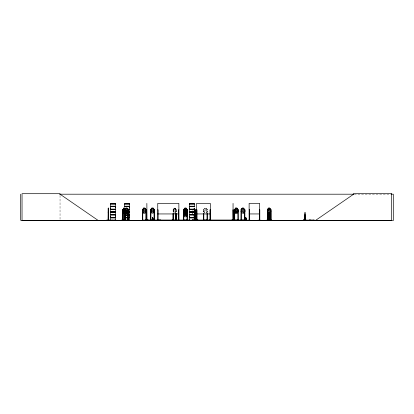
<?xml version="1.0" encoding="UTF-8"?>
<svg xmlns="http://www.w3.org/2000/svg" width="414" height="414" viewBox="0 0 414 414"><rect width="100%" height="100%" fill="white"/><g stroke="black" fill="none" stroke-linecap="round" stroke-linejoin="round"><path stroke-width="0.31" stroke-dasharray="2.07 1.55" d="M173.487 209.717L173.435 212.905M203.869 209.717L203.838 212.905M173.471 209.8L173.073 209.805L173.073 212.905M174.175 208.113L173.114 209.789L174.19 208.159L173.683 211.057L174.361 212.051L175.044 212.051L175.712 211.057L175.712 209.805L175.21 208.159L174.165 208.159M175.2 213.132L176.198 211.445M203.424 209.789L204.744 208.113L206.084 208.113L207.404 209.789L207.404 211.461L206.084 213.132L204.744 213.132L203.424 211.461L203.424 209.789L203.481 212.905M206.063 213.091L207.362 211.445M207.026 209.784L207.352 209.805M354.286 194.197L390.744 194.197M174.149 208.113L175.226 208.113M206.063 208.159L204.764 208.159L204.118 209.805L204.118 211.057L204.987 212.051L205.851 212.051L206.705 211.057L206.705 209.805L206.063 208.159L207.362 209.805L207.352 212.905M175.826 212.905L175.826 209.805L176.261 209.789L176.193 212.905M203.797 209.784L203.481 209.805M174.149 213.132L175.226 213.132M207.01 209.67L206.995 212.905M203.465 211.445L204.764 213.091M175.2 208.113L176.261 209.789M175.179 208.159L176.224 209.805M174.175 213.132L173.114 211.461L173.171 209.805L173.155 212.905M192.857 211.663L192.857 213.526M192.748 210.421L192.748 212.284M192.624 211.663L192.624 213.526M192.52 211.663L192.52 213.526M176.105 209.805L176.105 212.905M175.914 209.805L175.914 212.905M173.352 209.805L173.352 212.905M60.04 195.47L60.04 219.715M174.527 208.377L174.196 210.54L174.863 211.187L175.21 209.805L174.863 208.377L174.496 208.377M205.194 208.377L204.77 210.54L205.194 211.187L205.623 211.187L206.063 209.805L205.623 208.377L205.194 208.377"/><path stroke-width="0.62" d="M108.245 208.159L108.101 220.351M110.486 217.422L110.486 214.995L115.418 214.995L115.413 217.422L110.486 217.422L110.491 216.212M110.486 209.122L110.486 206.7L115.418 206.7L115.413 209.122L110.486 209.122L110.491 207.911M115.413 216.212L115.413 214.995M115.413 207.911L115.413 206.7M129.437 216.212L129.437 214.995L127.615 214.995M129.437 207.911L129.437 206.7L124.505 206.7M194.326 217.422L189.389 217.422L189.395 216.212M194.326 209.122L189.389 209.122L189.395 207.911M106.186 220.346L111.143 220.351M106.212 220.155L110.165 220.155L106.212 220.346M148.9 220.155L142.773 220.077M231.141 220.155L237.838 220.077M108.313 209.743L108.292 208.159M108.277 209.805L108.292 208.113L108.318 209.805L108.251 208.377M305.263 219.844L305.46 214.762A1.32 0.6 -90 0 0 305.46 212.894A1.32 0.6 -90 0 0 304.611 212.894A1.32 0.6 -90 0 0 304.611 214.762L304.942 219.156L304.311 219.27M305.335 219.844L305.46 214.762M194.984 209.717L194.978 220.351L195.035 211.042M152.631 220.32L152.735 217.821M245.719 220.32L245.823 217.821L245.6 220.32M304.611 214.762L304.704 219.187L304.326 219.125L304.906 218.975M127.983 209.743L127.947 220.351M145.956 209.727L145.847 220.351M183.49 209.805L183.883 209.675L183.806 220.351M234.743 209.717L234.717 220.351M244.607 209.743L244.498 220.351M186.336 213.386L185.964 213.474L185.368 212.413L184.416 213.484L185.146 212.18L184.447 210.912L185.384 211.921L186.29 210.917L185.601 212.17L186.398 213.365M304.368 219.27L304.326 218.959L304.616 219.234M304.906 219.177L304.497 219.053M267.718 209.717L267.309 209.789L267.33 211.461L268.557 213.091M195.077 219.197L194.999 218.996M110.445 220.32L115.423 220.248L115.413 217.909L110.486 217.909L110.44 220.134M194.326 212.051L189.338 212.004L194.326 211.947L189.395 211.885L189.395 209.613L194.326 209.613M304.637 219.115L304.243 219.166L304.44 218.98M152.305 220.32L152.683 217.821L153.206 220.32M245.388 220.32L245.771 217.821L246.294 220.32M266.404 220.155L271.812 220.155M152.217 220.32L152.652 217.821M245.3 220.32L245.735 217.821M150.515 220.351L150.505 209.789L150.944 209.707M247.448 220.15L250.858 220.3M268.934 208.377L268.546 210.54L269.328 211.187L269.737 209.805L269.328 208.377L268.795 208.377M191.014 220.32L198.089 220.134L189.374 220.346M194.378 220.351L194.031 220.139M198.068 220.32L189.395 220.181M185.203 212.061L184.784 213.489L185.203 214.876M235.644 209.805L236.068 208.377L236.497 208.377L236.943 209.805M123.149 209.8L122.751 209.805L122.767 220.351L122.792 209.789L123.853 208.113M121.504 220.32L129.447 220.253L129.437 217.909L124.505 217.909M171.826 220.32L174.284 220.32M125.97 210.545L125.401 213.448L126.161 214.442L126.922 214.442L127.672 213.448L127.672 212.191L126.72 208.377L126.322 208.377L125.975 210.54L126.342 211.187L127.108 210.54M125.675 220.32L125.633 219.969M268.127 220.32L268.2 212.284M151.845 208.159L151.193 209.805L151.193 211.057L152.067 212.051L152.932 212.051L153.785 211.057L153.785 209.805L153.144 208.159L151.845 208.159L150.546 209.805L151.824 208.113L153.164 208.113L154.484 209.789L154.484 211.461L153.164 213.132L151.824 213.132L150.505 211.461M242.309 208.159L241.657 209.805L241.657 211.057L242.526 212.051L243.396 212.051L244.25 211.057L244.25 209.805L243.608 208.159L242.309 208.159L241.01 209.805L241.378 209.8M145.919 209.784L146.245 209.805L146.245 220.351L146.287 219.969L145.847 219.969M154.137 209.763L154.432 209.805L154.391 220.351M244.565 209.784L244.897 209.805L244.855 220.351M178.967 220.326L178.858 203.393L157.755 203.393L157.724 220.351L157.713 219.969M183.418 220.32L183.438 209.789L184.758 208.113L186.098 208.113L187.418 209.789L187.418 213.138L186.098 214.809L184.758 214.809L183.438 213.138L184.779 214.768L186.077 214.768M203.403 220.32L203.481 213.526M194.047 211.187L194.337 209.805L194.016 208.377M303.84 220.346L303.897 219.492L303.969 220.041L305.698 220.041L305.698 219.492M304.632 220.258L304.797 219.492M313.429 220.041L313.382 220.346M314.226 220.341L314.329 220.041L309.015 220.181M314.402 220.341L303.886 220.181L314.335 220.248M124.888 210.54L124.542 211.187L123.874 210.54L124.205 208.377L124.542 208.377L124.774 209.329M194.197 212.051L194.751 211.057M185.638 214.876L186.077 214.224L185.638 212.061M236.943 210.54L236.497 211.187L236.068 211.187L235.644 210.54M124.8 220.331L124.774 209.789L125.928 208.113L127.124 208.113L128.283 209.789L128.283 211.461L127.103 213.132L125.928 213.132L124.831 211.445M124.868 219.969L124.878 220.351L124.795 209.789L125.949 208.113M124.795 212.175L125.949 210.503L127.145 210.503M125.97 210.503L124.831 212.191L124.505 212.165M127.088 213.091L128.283 211.461M127.124 210.503L128.304 212.175L128.304 213.852L127.108 215.482L125.97 215.482M127.124 215.523L128.262 213.836M267.309 209.789L268.52 208.113L269.768 208.113L270.979 209.789L270.989 220.351L270.979 209.789L270.57 209.805L270.621 220.351M268.541 208.113L267.33 209.789L267.403 220.351L267.434 209.805M144.957 213.091L146.256 211.445M183.438 211.461L184.758 209.789L186.098 209.789L187.418 211.461L186.098 213.132L184.758 213.132L183.438 211.461L184.779 213.091M186.077 213.091L187.376 211.445L186.077 209.831L184.779 209.831L184.126 211.476L184.126 212.734L185.001 213.727L185.865 213.727L186.719 212.734L186.719 211.476L186.077 209.831M235.618 208.113L234.298 209.789L234.298 211.461L235.618 213.132L236.958 213.132L238.278 211.461L238.278 209.789L236.958 208.113L235.618 208.113L235.618 213.132M236.937 213.091L238.236 211.445M243.608 213.091L244.907 211.445M193.866 220.041L193.721 220.346L194.476 220.341M195.563 220.341L195.884 220.041M195.806 220.041L195.962 219.492L195.946 220.181L195.315 220.346L195.605 220.341M267.713 209.794L267.744 220.351M110.471 211.952L115.423 212.077M315.644 220.351L353.649 194.197L353.649 193.426L391.649 193.426L391.649 220.351L20.7 220.351L20.7 194.197M129.22 220.326L121.514 220.139L129.437 220.181M177.43 220.155L171.836 220.139L174.31 220.351M142.276 220.326L142.773 219.969M240.927 220.326L240.969 209.789L242.288 208.113L243.629 208.113L244.948 209.789L244.948 211.461L243.629 213.132L242.288 213.132L240.969 211.461M142.773 220.351L142.758 209.753L142.375 209.805L142.416 220.351M150.908 209.784L150.955 220.351M187.035 209.784L187.366 209.805L187.325 220.351M234.707 209.8L234.36 209.805L234.334 220.351M125.137 209.784L124.795 209.789M237.884 209.784L238.236 209.805L238.262 220.351M59.554 194.197L353.846 194.197M391.359 194.197L393.3 194.197L393.3 220.574L22.035 220.574L22.035 193.7L60.04 193.7L60.04 194.197L98.04 220.351M110.481 203.776L115.423 203.776M124.505 203.776L129.447 203.776M189.384 203.776L194.326 203.776M110.491 204.019L115.413 204.019M124.51 204.019L129.437 204.019M189.395 204.019L194.321 204.019M110.45 206.379L115.454 206.379M124.474 206.379L129.478 206.379M189.353 206.379L194.357 206.379M110.45 206.529L115.454 206.529M124.474 206.529L129.478 206.529M189.353 206.529L194.357 206.529M194.326 206.7L189.389 206.7L189.389 209.122M123.827 208.113L124.904 208.113M194.316 208.113L195.175 209.805L195.139 220.351L195.165 219.969M123.843 208.159L124.888 208.159M127.108 208.159L125.949 208.159L125.401 211.057L126.161 212.051L126.922 212.051L127.672 211.057L127.108 208.159L128.283 209.789L127.838 209.805L127.802 220.351M186.077 208.159L184.779 208.159L184.126 209.805L184.126 211.057L185.001 212.051L185.865 212.051L186.719 211.057L186.719 209.805L186.077 208.159L187.376 209.805M194.301 208.159L194.751 209.805L194.777 220.351M269.747 208.159L268.541 208.159L267.946 211.057L268.743 212.051L269.54 212.051L270.321 211.057L269.731 208.159L270.942 209.805M124.505 209.122L125.742 209.122M127.615 209.122L129.442 209.122L129.442 206.7M110.45 209.293L115.454 209.293M124.474 209.293L125.209 209.293M127.626 209.293L129.478 209.293M189.353 209.293L194.357 209.293M110.45 209.443L115.454 209.443M124.474 209.443L125.209 209.443M127.626 209.443L129.478 209.443M189.353 209.443L194.357 209.443M124.505 209.613L125.235 209.613M127.615 209.613L129.442 209.613L129.442 211.947L128.2 211.885M122.792 209.789L123.869 208.159L123.362 211.057L124.04 212.051L124.847 212.051M157.755 209.805L158.112 209.805L158.112 220.351M178.858 209.805L178.501 209.805L178.46 220.351M194.803 209.805L195.206 209.789L195.17 211.461L194.316 213.132L195.206 211.461M196.572 209.805L196.909 209.805L196.94 220.351M233.051 209.805L233.211 220.351L233.185 209.805M249.13 209.805L249.43 209.805L249.451 220.351M108.318 211.461L108.245 213.132L108.302 208.113L108.235 220.351M267.366 211.445L268.541 213.132L269.768 213.132L270.922 211.445M110.491 211.885L115.413 211.885L115.418 209.613L110.486 209.613L110.486 211.947L115.423 211.947M124.852 211.885L124.51 211.885L124.837 211.952M128.211 211.952L129.447 211.952M128.205 212.051L129.447 212.051M128.211 212.159L129.447 212.175L129.437 214.509L128.205 214.509M194.326 212.159L189.384 212.159L189.395 214.509L194.326 214.509M110.491 212.315L115.413 212.315M124.51 212.315L124.852 212.315M128.2 212.315L129.437 212.315M189.395 212.315L194.321 212.315M124.904 213.132L123.827 213.132L122.792 211.461L123.853 213.132M124.831 213.836L125.991 215.482M124.795 213.852L125.97 215.523L127.145 215.523M157.755 213.945L178.858 213.945M196.572 213.945L210.307 213.945M249.13 213.945L259.681 213.945M124.505 214.509L124.842 214.509M125.23 214.509L125.742 214.509M110.45 214.68L115.454 214.68M124.474 214.68L125.727 214.68M127.626 214.68L129.478 214.68M189.353 214.68L194.357 214.68M110.45 214.83L115.454 214.83M124.474 214.83L125.727 214.83M127.626 214.83L129.478 214.83M189.353 214.83L194.357 214.83M124.505 214.995L125.742 214.995M194.326 214.995L189.389 214.995L189.389 217.422M124.505 217.422L129.442 217.422L129.442 214.995M110.45 217.588L115.454 217.588M124.474 217.588L129.478 217.588M189.353 217.588L194.357 217.588M110.45 217.738L115.454 217.738M124.474 217.738L129.478 217.738M189.353 217.738L194.357 217.738M194.326 217.909L189.389 217.909L189.389 220.248M309.512 219.932L310.391 219.932M108.054 219.969L108.313 220.351M122.715 219.969L123.144 219.969L123.144 220.351M124.717 219.969L125.168 219.969M127.802 219.969L128.252 219.969L128.252 220.351M189.664 220.025L146.747 220.025L146.747 220.351M193.845 220.025L246.728 220.025L246.687 220.351L246.625 220.025M249.093 219.969L249.461 219.969M259.832 219.969L259.464 219.969L259.48 220.351M268.163 219.969L268.495 219.969M269.498 219.969L269.824 219.969M270.565 219.969L271.025 219.969M111.242 220.134L112.598 220.134M112.753 220.134L114.073 220.351M114.342 220.134L115.744 220.134M150.955 220.077L154.034 220.077M183.888 220.077L186.968 220.077M203.879 220.077L206.953 220.077M208.91 220.155L211.88 220.351M241.419 220.077L244.498 220.077M258.067 220.155L261.482 220.3M110.491 220.181L115.413 220.181M241.362 209.67L241.336 220.351M187.024 209.67L186.968 220.351M270.601 209.67L270.565 220.351M194.125 220.351L193.98 219.492L194.135 220.041M238.345 220.326L238.278 219.969M154.51 220.32L154.474 219.969M234.345 211.445L235.638 213.091M183.438 215.151L184.758 216.822L186.098 216.822L187.418 215.151L187.418 213.474L186.098 211.802L184.758 211.802L183.438 213.474L184.779 211.849L184.126 213.489L184.126 214.747L185.001 215.741L185.865 215.741L186.719 214.747L186.719 213.489L186.077 211.849M153.144 208.159L154.443 209.805M142.359 211.445L143.658 213.091M124.811 211.445L125.949 213.132M245.926 217.821L246.382 220.32M152.844 217.821L153.294 220.32M246.082 220.32L245.88 217.821L245.911 219.068M152.797 217.821L152.999 220.32M194.031 214.762L194.306 219.844L195.625 219.844L195.894 214.762A1.32 1.32 0 0 0 194.306 212.687M305.765 220.181L305.765 219.492L304.73 219.492L304.73 220.041M304.569 220.041L304.569 218.887L304.212 218.887L304.212 220.041M304.487 218.887L304.487 220.041M304.295 218.887L304.295 220.041M270.88 219.969L270.88 220.351M270.715 219.969L270.715 220.351M269.793 212.284L269.809 220.351M269.69 219.969L269.68 220.351M269.664 212.905L269.643 220.351M269.53 212.905L269.514 220.351M268.484 219.969L268.474 220.351L268.458 212.284M268.334 212.284L268.35 220.351M268.277 219.969L268.277 220.351M267.801 220.351L267.801 219.969L267.34 219.969L267.34 220.351M267.651 219.969L267.661 220.351M259.795 220.351L259.801 209.805L259.5 209.805L259.5 220.351M259.681 220.351L259.681 203.393L249.13 203.393L249.109 220.351M259.619 213.614L259.599 220.351M249.331 219.969L249.331 220.351L249.311 209.805M249.228 219.969L249.228 220.351M245.963 220.025L245.963 220.351M244.938 219.969L244.933 220.351M244.581 219.969L244.581 220.351M241.419 219.969L241.419 220.351M241.062 219.969L241.062 220.351M237.848 209.665L237.921 220.351M237.838 219.969L237.838 220.351M236.958 208.113L236.958 213.132M234.759 219.969L234.759 220.351M234.402 219.969L234.402 220.351M233.687 220.025L233.687 220.351M233.543 220.025L233.543 220.351M233.439 220.025L233.439 220.351M233.051 203.393L233.051 220.351M233.015 219.969L233.01 220.351M232.771 220.025L232.771 220.351M210.436 219.969L210.436 220.351L210.41 209.805L210.069 209.805L210.043 220.351M210.312 220.351L210.307 203.393L196.572 203.393L196.619 220.351L196.676 209.805M210.172 209.805L210.219 220.351M210.084 219.969L210.146 220.351M209.929 220.025L209.929 220.351M207.352 213.526L207.393 220.351M207.31 219.969L207.31 220.351M206.995 213.526L206.995 220.351M206.953 219.969L206.953 220.351M203.879 219.969L203.879 220.351M203.838 213.526L203.797 220.351M203.522 219.969L203.522 220.351M197.845 220.025L197.845 220.351M197.281 220.025L197.281 220.351M196.805 209.805L196.831 220.351M196.748 219.969L196.738 220.351M195.273 220.041L195.273 218.887L194.668 218.887L194.668 220.041M194.88 219.969L194.88 220.351M192.841 219.969L192.883 220.351M192.748 219.969L192.779 220.351M192.707 219.969L192.665 220.351M192.624 219.969L192.598 220.351M192.489 219.969L192.52 220.351M187.407 219.969L187.407 220.351M187.05 219.969L187.05 220.351M183.888 219.969L183.888 220.351M183.531 219.969L183.552 220.351M183.164 220.025L183.164 220.351M178.817 219.969L178.817 220.351M178.543 219.969L178.543 220.351M176.193 213.526L176.224 220.351M176.105 213.526L176.141 220.351M176.048 219.969L176.064 220.351M175.971 219.969L175.955 220.351M175.914 213.526L175.878 220.351M175.826 213.526L175.795 220.351M173.435 213.526L173.466 220.351M173.352 213.526L173.383 220.351M173.306 219.969L173.29 220.351M173.212 219.969L173.202 220.351M173.155 213.526L173.124 220.351M173.073 213.526L173.036 220.351M160.704 220.025L160.704 220.351M160.321 220.025L160.321 220.351M160.042 220.025L159.98 220.351M159.939 220.025L159.939 220.351M159.437 220.025L159.437 220.351M159.167 220.025L159.167 220.351M158.153 219.969L158.153 220.351M154.117 219.969L154.117 220.351M154.049 209.665L154.034 220.351M150.877 219.969L150.877 220.351M150.598 219.969L150.598 220.351M147.519 220.025L147.519 220.351M147.037 219.969L147.032 220.351M146.991 220.351L146.856 203.393M145.93 219.969L145.93 220.351M142.69 219.969L142.69 220.351M128.216 209.805L128.185 220.351M128.102 219.969L128.092 220.351M125.727 219.969L125.742 220.351M125.592 219.969L125.556 220.351L125.525 219.969M125.168 220.351L125.121 209.67L125.106 220.351M125.023 219.969L125.012 220.351M123.098 209.665L123.061 220.351M123.03 209.805L122.984 220.351M122.891 219.969L122.88 220.351M108.302 210.54L108.302 211.187L108.292 210.54M125.706 211.632L126.322 212.894L125.68 214.198L126.513 213.127L127.346 214.198L126.72 212.884L127.331 211.673L126.529 212.636L125.706 211.632M126.342 210.762L125.975 212.925L126.72 213.577L127.108 212.191L126.72 210.762L126.342 210.762M144.088 208.377L143.663 210.54L144.088 211.187L144.517 211.187L144.957 209.805L144.517 208.377L144.088 208.377M152.269 208.377L151.85 210.54L152.269 211.187L152.704 211.187L153.144 209.805L152.704 208.377L152.269 208.377M185.203 208.377L184.784 210.54L185.203 211.187L185.638 211.187L186.077 209.805L185.638 208.377L185.203 208.377M185.203 210.048L184.784 212.211L185.203 212.863L185.638 212.863L186.077 211.476L185.638 210.048L185.203 210.048M242.733 208.377L242.314 210.54L242.733 211.187L243.168 211.187L243.608 209.805L243.168 208.377L242.733 208.377M143.658 208.159L143.011 209.805L143.011 211.057L143.881 212.051L144.745 212.051L145.599 211.057L145.599 209.805L144.957 208.159L143.658 208.159M235.638 208.159L234.992 209.805L234.992 211.057L235.861 212.051L236.725 212.051L237.584 211.057L237.584 209.805L236.937 208.159L235.638 208.159M143.637 208.113L142.318 209.789L142.318 211.461L143.637 213.132L144.978 213.132L146.297 211.461L146.297 209.789L144.978 208.113L143.637 208.113M115.423 203.874L110.481 203.864L110.491 206.213L115.418 206.213L115.418 203.874M129.447 203.864L124.505 203.874L124.51 206.213L129.442 206.213L129.442 203.874M194.326 203.869L189.384 203.864L189.395 206.213L194.326 206.213L194.326 203.874M115.423 212.165L110.481 212.165L110.491 214.509L115.418 214.509L115.418 212.175M125.903 220.351L125.903 219.969L125.851 220.351"/></g></svg>
